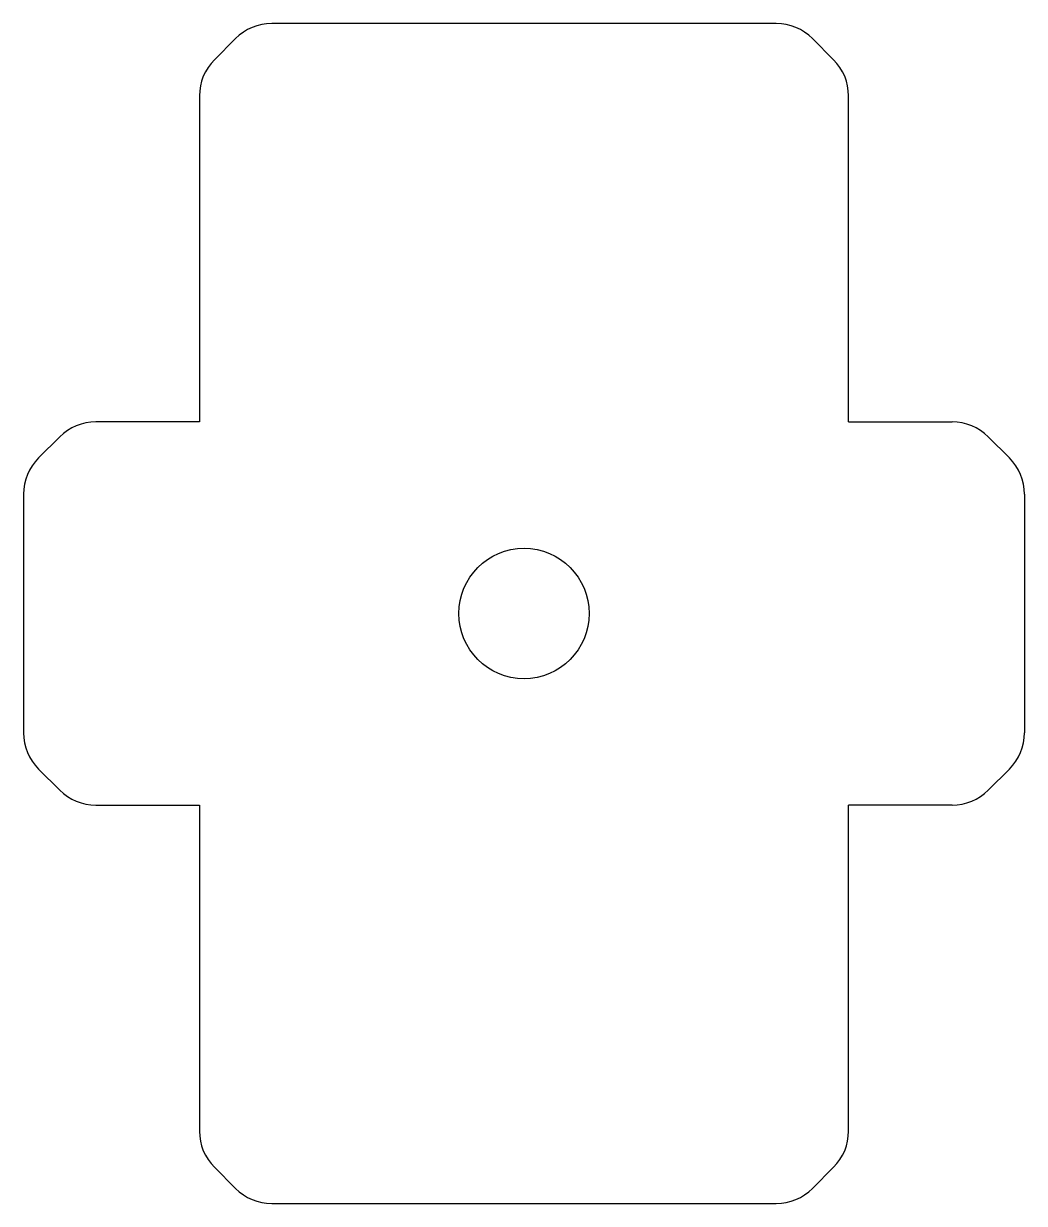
# Model space of a CAD drawing. Header units: millimetres. Extents: x -19.6 to 19.6, y -23.1 to 23.1.
import ezdxf

# ---------------------------------------------------------------- set-up
doc = ezdxf.new("R2010")
doc.units = ezdxf.units.MM

msp = doc.modelspace()

# ---------------------------------------------------------------- linework, layer by layer
at = {"color": 7, "linetype": 'Continuous', "lineweight": 25}
for p, q in [((9.872, 23.082), (-9.872, 23.082)), ((-11.286, 22.496), (-12.114, 21.668)), ((12.114, 21.668), (11.286, 22.496)), ((-12.7, 20.254), (-12.7, 7.5)), ((12.7, 7.5), (12.7, 20.254)), ((-12.7, 7.5), (-16.752, 7.5)), ((12.7, 7.5), (16.752, 7.5)), ((-18.166, 6.914), (-18.994, 6.086)), ((18.994, 6.086), (18.166, 6.914)), ((-19.58, 4.672), (-19.58, -4.672)), ((19.58, 4.672), (19.58, -4.672)), ((-18.994, -6.086), (-18.166, -6.914)), ((18.166, -6.914), (18.994, -6.086)), ((-16.752, -7.5), (-12.7, -7.5)), ((-12.7, -7.5), (-12.7, -20.254)), ((16.752, -7.5), (12.7, -7.5)), ((12.7, -20.254), (12.7, -7.5)), ((-12.114, -21.668), (-11.286, -22.496)), ((11.286, -22.496), (12.114, -21.668)), ((-9.872, -23.082), (9.872, -23.082))]:
    msp.add_line(p, q, dxfattribs=at)
msp.add_circle((0, 0), 2.55, dxfattribs=at)
for centre, start, end in [((9.872, 21.082), 45, 90), ((-9.872, 21.082), 90, 135), ((-10.7, 20.254), 135, 180), ((10.7, 20.254), 0, 45), ((-16.752, 5.5), 90, 135), ((16.752, 5.5), 45, 90), ((-17.58, 4.672), 135, 180), ((17.58, 4.672), 0, 45), ((-17.58, -4.672), 180, 225), ((17.58, -4.672), 315, 0), ((-16.752, -5.5), 225, 270), ((16.752, -5.5), 270, 315), ((-10.7, -20.254), 180, 225), ((10.7, -20.254), 315, 0), ((-9.872, -21.082), 225, 270), ((9.872, -21.082), 270, 315)]:
    msp.add_arc(centre, 2, start, end, dxfattribs=at)

doc.saveas('drawing.dxf')
